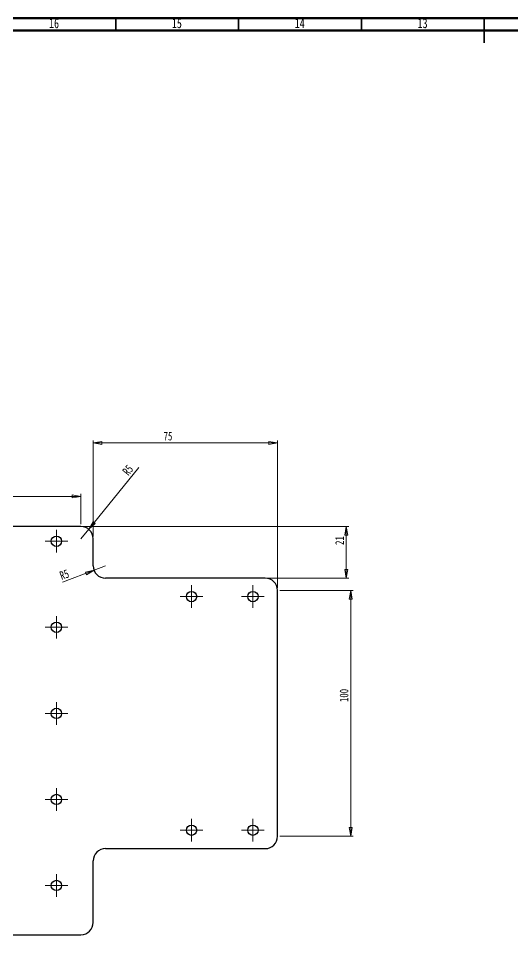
# Model space of a CAD drawing. Header units: millimetres. Extents: x 15 to 1184, y 5 to 836.
# Drawn here: x 409.9 to 611.1, y 463.3 to 836 of the extents above; entities that cross this region are included whole.
import ezdxf

# ---------------------------------------------------------------- set-up
doc = ezdxf.new("R2010")
doc.units = ezdxf.units.MM
doc.styles.add('SLDTEXTSTYLE0', font='TXT', dxfattribs={"width": 0.75})
doc.dimstyles.new('SLDDIMSTYLE0', dxfattribs={"dimtxt": 3.5, "dimasz": 3.556, "dimexe": 0, "dimexo": 0.0625, "dimgap": 0.875, "dimtad": 1, "dimrnd": 1e-09, "dimzin": 12, "dimdsep": 46, "dimtxsty": 'SLDTEXTSTYLE0', "dimblk1": 'CLOSED', "dimblk2": 'CLOSED', "dimsah": 1, "dimcen": 0.09, "dimadec": 0, "dimazin": 3, "dimtfac": 1, "dimtofl": 0, "dimtmove": 0, "dimatfit": 3, "dimldrblk": 'CLOSED', "dimfxl": 1, "dimfrac": 2, "dimtolj": 1, "dimtzin": 12, "dimarcsym": 0})
doc.dimstyles.new('SLDDIMSTYLE4', dxfattribs={"dimtxt": 3.5, "dimasz": 3.556, "dimexe": 0, "dimexo": 0.0625, "dimgap": 0.875, "dimtad": 1, "dimrnd": 1e-09, "dimzin": 12, "dimdsep": 46, "dimtxsty": 'SLDTEXTSTYLE0', "dimblk1": 'CLOSED', "dimblk2": 'CLOSED', "dimsah": 1, "dimcen": 0, "dimadec": 0, "dimazin": 3, "dimtfac": 1, "dimtofl": 0, "dimtmove": 0, "dimatfit": 3, "dimldrblk": 'CLOSED', "dimfxl": 1, "dimfrac": 2, "dimtolj": 1, "dimtzin": 12, "dimarcsym": 0})

# ---------------------------------------------------------------- blocks, each defined once
blk = doc.blocks.new('_Closed')
at = {"color": 0, "linetype": 'ByBlock', "lineweight": -2}
for p, q in [((-1, 0.166667), (0, 0)), ((-1, 0.166667), (-1, -0.166667)), ((0, 0), (-1, -0.166667)), ((0, 0), (-1, 0))]:
    blk.add_line(p, q, dxfattribs=at)
blk = doc.blocks.new('_D_5')
at = {"color": 7, "linetype": 'Continuous', "lineweight": 18}
for p, q in [((205.37, 630.33), (205.37, 642.58)), ((435.37, 641.58), (205.37, 641.58)), ((435.37, 630.33), (435.37, 642.58))]:
    blk.add_line(p, q, dxfattribs=at)
at = {"color": 7, "linetype": 'Continuous', "lineweight": 18, "xscale": 3.556, "yscale": 3.556, "rotation": 180}
blk.add_blockref('_Closed', (205.37, 641.58, -1.5), dxfattribs=at)
at = {"color": 7, "linetype": 'Continuous', "lineweight": 18, "xscale": 3.556, "yscale": 3.556}
blk.add_blockref('_Closed', (435.37, 641.58, -1.5), dxfattribs=at)
at = {"color": 7, "linetype": 'Continuous', "lineweight": 18, "insert": (338.16, 646.1), "char_height": 3.5, "attachment_point": 1, "style": 'SLDTEXTSTYLE0'}
blk.add_mtext('230', dxfattribs=at)
blk = doc.blocks.new('_D_6')
at = {"color": 7, "linetype": 'Continuous', "lineweight": 18}
for p, q in [((516.37, 603.33), (546.18, 603.33)), ((545.18, 503.33), (545.18, 603.33)), ((516.37, 503.33), (546.18, 503.33))]:
    blk.add_line(p, q, dxfattribs=at)
at = {"color": 7, "linetype": 'Continuous', "lineweight": 18, "xscale": 3.556, "yscale": 3.556}
for p, rotation in [((545.18, 603.33, -1.5), 90), ((545.18, 503.33, -1.5), 270)]:
    blk.add_blockref('_Closed', p, dxfattribs=dict(at, rotation=rotation))
at = {"color": 7, "linetype": 'Continuous', "lineweight": 18, "insert": (540.67, 557.93), "char_height": 3.5, "attachment_point": 1, "rotation": 90, "style": 'SLDTEXTSTYLE0'}
blk.add_mtext('100', dxfattribs=at)
blk = doc.blocks.new('_D_7')
at = {"color": 7, "linetype": 'Continuous', "lineweight": 18}
for q in [(458.87, 653.37), (435.37, 624.33)]:
    blk.add_line((438.51, 628.22), q, dxfattribs=at)
at = {"color": 7, "linetype": 'Continuous', "lineweight": 18, "xscale": 3.556, "yscale": 3.556, "rotation": 231.0130563741}
blk.add_blockref('_Closed', (438.51, 628.22, -1.5), dxfattribs=at)
at = {"color": 7, "linetype": 'Continuous', "lineweight": 18, "insert": (451.96, 651.99), "char_height": 3.5, "attachment_point": 1, "rotation": 51.0131, "style": 'SLDTEXTSTYLE0'}
blk.add_mtext('R5', dxfattribs=at)
blk = doc.blocks.new('_D_8')
at = {"color": 7, "linetype": 'Continuous', "lineweight": 18}
for q in [(427.91, 606.63), (445.37, 613.33)]:
    blk.add_line((440.7, 611.54), q, dxfattribs=at)
at = {"color": 7, "linetype": 'Continuous', "lineweight": 18, "xscale": 3.556, "yscale": 3.556, "rotation": 21.0104557188}
blk.add_blockref('_Closed', (440.7, 611.54, -1.5), dxfattribs=at)
at = {"color": 7, "linetype": 'Continuous', "lineweight": 18, "insert": (426.31, 610.8), "char_height": 3.5, "attachment_point": 1, "rotation": 21.0105, "style": 'SLDTEXTSTYLE0'}
blk.add_mtext('R5', dxfattribs=at)
blk = doc.blocks.new('_D_24')
at = {"color": 7, "linetype": 'Continuous', "lineweight": 18}
for p, q in [((440.37, 625.33), (440.37, 664.33)), ((515.37, 604.33), (515.37, 664.33)), ((440.37, 663.33), (515.37, 663.33))]:
    blk.add_line(p, q, dxfattribs=at)
at = {"color": 7, "linetype": 'Continuous', "lineweight": 18, "xscale": 3.556, "yscale": 3.556, "rotation": 180}
blk.add_blockref('_Closed', (440.37, 663.33, -1.5), dxfattribs=at)
at = {"color": 7, "linetype": 'Continuous', "lineweight": 18, "xscale": 3.556, "yscale": 3.556}
blk.add_blockref('_Closed', (515.37, 663.33, -1.5), dxfattribs=at)
at = {"color": 7, "linetype": 'Continuous', "lineweight": 18, "insert": (469.01, 667.84), "char_height": 3.5, "attachment_point": 1, "style": 'SLDTEXTSTYLE0'}
blk.add_mtext('75', dxfattribs=at)
blk = doc.blocks.new('_D_25')
at = {"color": 7, "linetype": 'Continuous', "lineweight": 18}
for p, q in [((436.37, 629.33), (544.37, 629.33)), ((543.37, 629.33), (543.37, 608.33)), ((511.37, 608.33), (544.37, 608.33))]:
    blk.add_line(p, q, dxfattribs=at)
at = {"color": 7, "linetype": 'Continuous', "lineweight": 18, "xscale": 3.556, "yscale": 3.556}
for p, rotation in [((543.37, 629.33, -1.5), 90), ((543.37, 608.33, -1.5), 270)]:
    blk.add_blockref('_Closed', p, dxfattribs=dict(at, rotation=rotation))
at = {"color": 7, "linetype": 'Continuous', "lineweight": 18, "insert": (538.86, 621.84), "char_height": 3.5, "attachment_point": 1, "rotation": 90, "style": 'SLDTEXTSTYLE0'}
blk.add_mtext('21', dxfattribs=at)
blk = doc.blocks.new('SW_CENTERMARKSYMBOL_1')
at = {"color": 0, "linetype": 'Continuous', "lineweight": 0}
for p, q in [((0, 2.5), (0, 4.6)), ((-2.5, 0), (-4.6, 0)), ((0, 0), (-2.5, 0)), ((0, 0), (0, 2.5)), ((0, 0), (0, -2.5)), ((0, 0), (2.5, 0)), ((2.5, 0), (4.6, 0)), ((0, -2.5), (0, -4.6))]:
    blk.add_line(p, q, dxfattribs=at)
blk = doc.blocks.new('SW_CENTERMARKSYMBOL_2')
at = {"color": 0, "linetype": 'Continuous', "lineweight": 0}
for p, q in [((0, 2.5), (0, 4.6)), ((-2.5, 0), (-4.6, 0)), ((0, 0), (-2.5, 0)), ((0, 0), (0, 2.5)), ((0, 0), (0, -2.5)), ((0, 0), (2.5, 0)), ((2.5, 0), (4.6, 0)), ((0, -2.5), (0, -4.6))]:
    blk.add_line(p, q, dxfattribs=at)
blk = doc.blocks.new('SW_CENTERMARKSYMBOL_6')
at = {"color": 0, "linetype": 'Continuous', "lineweight": 0}
for p, q in [((0, 2.5), (0, 4.6)), ((-2.5, 0), (-4.6, 0)), ((0, 0), (-2.5, 0)), ((0, 0), (0, 2.5)), ((0, 0), (0, -2.5)), ((0, 0), (2.5, 0)), ((2.5, 0), (4.6, 0)), ((0, -2.5), (0, -4.6))]:
    blk.add_line(p, q, dxfattribs=at)
blk = doc.blocks.new('SW_CENTERMARKSYMBOL_7')
at = {"color": 0, "linetype": 'Continuous', "lineweight": 0}
for p, q in [((0, 2.5), (0, 4.6)), ((-2.5, 0), (-4.6, 0)), ((0, 0), (-2.5, 0)), ((0, 0), (0, 2.5)), ((0, 0), (0, -2.5)), ((0, 0), (2.5, 0)), ((2.5, 0), (4.6, 0)), ((0, -2.5), (0, -4.6))]:
    blk.add_line(p, q, dxfattribs=at)
blk = doc.blocks.new('SW_CENTERMARKSYMBOL_9')
at = {"color": 0, "linetype": 'Continuous', "lineweight": 0}
for p, q in [((0, 2.5), (0, 4.6)), ((-2.5, 0), (-4.6, 0)), ((0, 0), (-2.5, 0)), ((0, 0), (0, 2.5)), ((0, 0), (0, -2.5)), ((0, 0), (2.5, 0)), ((2.5, 0), (4.6, 0)), ((0, -2.5), (0, -4.6))]:
    blk.add_line(p, q, dxfattribs=at)
blk = doc.blocks.new('SW_CENTERMARKSYMBOL_22')
at = {"color": 0, "linetype": 'Continuous', "lineweight": 0}
for p, q in [((0, 2.5), (0, 4.6)), ((-2.5, 0), (-4.6, 0)), ((0, 0), (-2.5, 0)), ((0, 0), (0, 2.5)), ((0, 0), (0, -2.5)), ((0, 0), (2.5, 0)), ((2.5, 0), (4.6, 0)), ((0, -2.5), (0, -4.6))]:
    blk.add_line(p, q, dxfattribs=at)
blk = doc.blocks.new('SW_CENTERMARKSYMBOL_23')
at = {"color": 0, "linetype": 'Continuous', "lineweight": 0}
for p, q in [((0, 2.5), (0, 4.6)), ((-2.5, 0), (-4.6, 0)), ((0, 0), (-2.5, 0)), ((0, 0), (0, 2.5)), ((0, 0), (0, -2.5)), ((0, 0), (2.5, 0)), ((2.5, 0), (4.6, 0)), ((0, -2.5), (0, -4.6))]:
    blk.add_line(p, q, dxfattribs=at)
blk = doc.blocks.new('SW_CENTERMARKSYMBOL_24')
at = {"color": 0, "linetype": 'Continuous', "lineweight": 0}
for p, q in [((0, 2.5), (0, 4.6)), ((-2.5, 0), (-4.6, 0)), ((0, 0), (-2.5, 0)), ((0, 0), (0, 2.5)), ((0, 0), (0, -2.5)), ((0, 0), (2.5, 0)), ((2.5, 0), (4.6, 0)), ((0, -2.5), (0, -4.6))]:
    blk.add_line(p, q, dxfattribs=at)
blk = doc.blocks.new('SW_CENTERMARKSYMBOL_25')
at = {"color": 0, "linetype": 'Continuous', "lineweight": 0}
for p, q in [((0, 2.5), (0, 4.6)), ((-2.5, 0), (-4.6, 0)), ((0, 0), (-2.5, 0)), ((0, 0), (0, 2.5)), ((0, 0), (0, -2.5)), ((0, 0), (2.5, 0)), ((2.5, 0), (4.6, 0)), ((0, -2.5), (0, -4.6))]:
    blk.add_line(p, q, dxfattribs=at)

msp = doc.modelspace()

# ---------------------------------------------------------------- linework, layer by layer
at = {"color": 7, "linetype": 'Continuous', "lineweight": 70}
for p, q in [((15, 836), (1184, 836)), ((20, 831), (1179, 831))]:
    msp.add_line(p, q, dxfattribs=at)
at = {"color": 7, "linetype": 'Continuous', "lineweight": 35}
for p, q in [((449.5, 831), (449.5, 836)), ((499.5, 831), (499.5, 836)), ((549.5, 831), (549.5, 836)), ((599.5, 836), (599.5, 826)), ((599.5, 831), (599.5, 836))]:
    msp.add_line(p, q, dxfattribs=at)
at = {"color": 7, "linetype": 'Continuous', "lineweight": 25}
for p, q in [((435.368, 629.331), (205.368, 629.331)), ((440.368, 613.331), (440.368, 624.331)), ((510.368, 608.331), (445.368, 608.331)), ((515.368, 503.331), (515.368, 603.331)), ((445.368, 498.331), (510.368, 498.331)), ((440.368, 468.331), (440.368, 493.331)), ((205.368, 463.331), (435.368, 463.331))]:
    msp.add_line(p, q, dxfattribs=at)
for centre in [(425.368, 623.331), (480.368, 600.831), (505.368, 600.831), (425.368, 588.331), (425.368, 553.331), (425.368, 518.331), (480.368, 505.831), (505.368, 505.831), (425.368, 483.331)]:
    msp.add_circle(centre, 2.1, dxfattribs=at)
for centre, start, end in [((435.368, 624.331), 0, 90), ((445.368, 613.331), 180, 270), ((510.368, 603.331), 0, 90), ((510.368, 503.331), 270, 0), ((445.368, 493.331), 90, 180), ((435.368, 468.331), 270, 0)]:
    msp.add_arc(centre, 5, start, end, dxfattribs=at)

# ---------------------------------------------------------------- block references
at = {"color": 7, "linetype": 'Continuous', "lineweight": 0}
for name, p in [('SW_CENTERMARKSYMBOL_9', (425.368, 623.331)), ('SW_CENTERMARKSYMBOL_25', (480.368, 600.831)), ('SW_CENTERMARKSYMBOL_23', (505.368, 600.831)), ('SW_CENTERMARKSYMBOL_7', (425.368, 588.331)), ('SW_CENTERMARKSYMBOL_1', (425.368, 553.331)), ('SW_CENTERMARKSYMBOL_2', (425.368, 518.331)), ('SW_CENTERMARKSYMBOL_24', (480.368, 505.831)), ('SW_CENTERMARKSYMBOL_22', (505.368, 505.831)), ('SW_CENTERMARKSYMBOL_6', (425.368, 483.331))]:
    msp.add_blockref(name, p, dxfattribs=at)

# ---------------------------------------------------------------- texts
at = {"color": 7, "linetype": 'Continuous', "lineweight": 0, "char_height": 3.9688, "attachment_point": 2, "style": 'SLDTEXTSTYLE0'}
for s, insert in [('16', (424.42, 835.971)), ('15', (474.42, 835.971)), ('14', (524.42, 835.971)), ('13', (574.42, 835.971))]:
    msp.add_mtext(s, dxfattribs=dict(at, insert=insert))

# ---------------------------------------------------------------- dimensions: what is measured, and where the dimension line sits
at = {"color": 7, "linetype": 'Continuous', "lineweight": 18}
for base, p1, p2, picture, middle in [((515.368, 663.331), (440.368, 624.331), (515.368, 603.331), '_D_24', (471.597, 663.331)), ((205.368, 641.584), (435.368, 629.331), (205.368, 629.331), '_D_5', (342.037, 641.584))]:
    dim = msp.add_linear_dim(base=base, p1=p1, p2=p2, dimstyle='SLDDIMSTYLE0', dxfattribs=at)
    dim.commit()
    dim.dimension.update_dxf_attribs({"geometry": picture, "text_midpoint": middle, "dimtype": 160})
for center, mpoint, picture, middle in [((435.368, 624.331), (438.514, 628.218), '_D_7', (457.239, 651.352)), ((445.368, 613.331), (440.7, 611.539), '_D_8', (430.222, 607.514))]:
    dim = msp.add_radius_dim(center=center, mpoint=mpoint, dimstyle='SLDDIMSTYLE4', dxfattribs=at)
    dim.commit()
    dim.dimension.update_dxf_attribs({"geometry": picture, "text_midpoint": middle, "dimtype": 164})
for base, p1, p2, picture, middle in [((543.368, 608.331), (435.368, 629.331), (510.368, 608.331), '_D_25', (543.368, 624.421)), ((545.178, 603.331), (515.368, 503.331), (515.368, 603.331), '_D_6', (545.178, 561.809))]:
    dim = msp.add_linear_dim(base=base, p1=p1, p2=p2, angle=90, dimstyle='SLDDIMSTYLE0', dxfattribs=at)
    dim.commit()
    dim.dimension.update_dxf_attribs({"geometry": picture, "text_midpoint": middle, "dimtype": 160})

doc.saveas('drawing.dxf')
